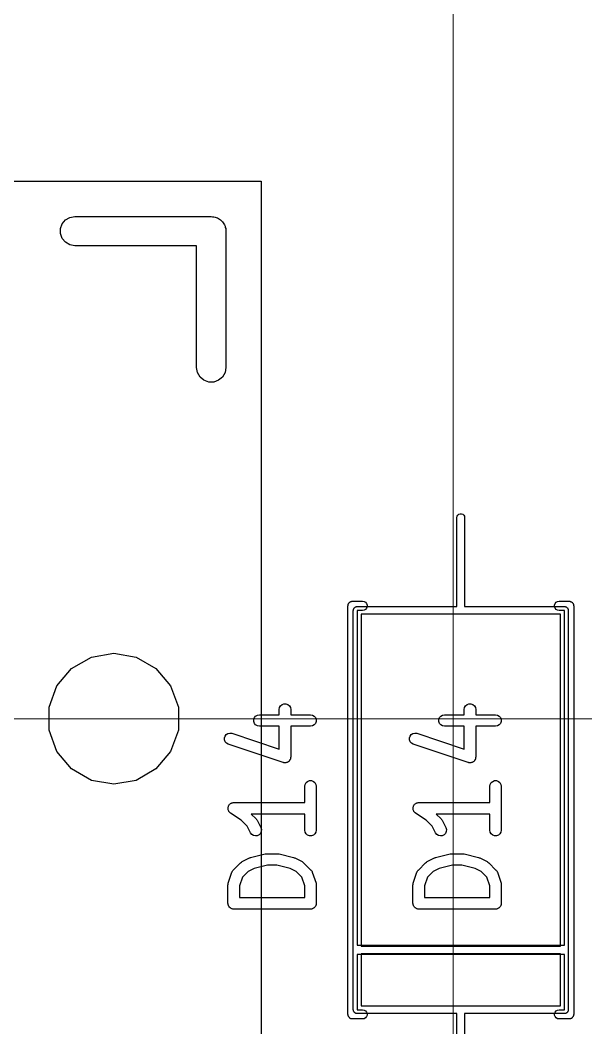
# Model space of a CAD drawing. Header units: millimetres. Extents: x 24 to 200, y 24 to 188.
# Drawn here: x 123.89 to 131.25, y 113.6 to 126.72 of the extents above; entities that cross this region are included whole.
import ezdxf

# ---------------------------------------------------------------- set-up
doc = ezdxf.new("R2010")
doc.units = ezdxf.units.MM
doc.layers.add('3_SwitchPlate', color=6, linetype='Continuous')
doc.layers.add('7_PCBサンプル', color=7, linetype='Continuous')
doc.layers.add('補助線', color=4, linetype='Continuous', lineweight=5, transparency=0.5)

# ---------------------------------------------------------------- blocks, each defined once
blk = doc.blocks.new('hhskb2-F.SilkS')
at = {"layer": '7_PCBサンプル'}
for p, q in [((111.507, -62.471), (111.572, -62.4595)), ((111.572, -62.4595), (113.35, -62.4595)), ((113.35, -62.4595), (113.366, -62.4624)), ((113.366, -62.4624), (113.383, -62.4624)), ((113.383, -62.4624), (113.399, -62.4681)), ((111.384, -62.6169), (111.407, -62.5547)), ((111.407, -62.5547), (111.45, -62.5041)), ((111.45, -62.5041), (111.507, -62.471)), ((113.399, -62.4681), (113.415, -62.471)), ((113.415, -62.471), (113.43, -62.4793)), ((113.43, -62.4793), (113.445, -62.485)), ((113.445, -62.485), (113.458, -62.4957)), ((113.458, -62.4957), (113.472, -62.5041)), ((113.472, -62.5041), (113.483, -62.5168)), ((113.483, -62.5168), (113.496, -62.5275)), ((113.496, -62.5275), (113.504, -62.542)), ((113.504, -62.542), (113.515, -62.5547)), ((113.515, -62.5547), (113.521, -62.5704)), ((113.521, -62.5704), (113.529, -62.5848)), ((113.529, -62.5848), (113.532, -62.6013)), ((111.384, -62.6831), (111.384, -62.6169)), ((111.407, -62.7452), (111.384, -62.6831)), ((113.532, -62.6013), (113.538, -62.6169)), ((113.538, -62.6169), (113.538, -62.6336)), ((113.538, -62.6336), (113.54, -62.65)), ((113.54, -62.65), (113.54, -64.428)), ((111.45, -62.7959), (111.407, -62.7452)), ((111.507, -62.829), (111.45, -62.7959)), ((111.572, -62.8405), (111.507, -62.829)), ((113.159, -62.8405), (111.572, -62.8405)), ((113.159, -64.428), (113.159, -62.8405)), ((113.171, -64.4932), (113.159, -64.428)), ((113.54, -64.428), (113.529, -64.4932)), ((113.204, -64.5505), (113.171, -64.4932)), ((113.255, -64.593), (113.204, -64.5505)), ((113.496, -64.5505), (113.445, -64.593)), ((113.529, -64.4932), (113.496, -64.5505)), ((113.317, -64.6156), (113.255, -64.593)), ((113.383, -64.6156), (113.317, -64.6156)), ((113.445, -64.593), (113.383, -64.6156)), ((115.13, -67.53), (115.131, -67.5248)), ((115.13, -72.85), (115.13, -67.53)), ((115.131, -67.5196), (115.133, -67.5147)), ((115.131, -67.5248), (115.131, -67.5196)), ((115.133, -67.5147), (115.134, -67.5095)), ((115.134, -67.5095), (115.136, -67.5049)), ((115.136, -67.5049), (115.138, -67.5)), ((115.138, -67.5), (115.141, -67.496)), ((115.141, -67.496), (115.144, -67.4914)), ((115.144, -67.4914), (115.148, -67.4881)), ((115.148, -67.4881), (115.151, -67.484)), ((115.151, -67.484), (115.156, -67.4814)), ((115.156, -67.4814), (115.16, -67.478)), ((115.16, -67.478), (115.165, -67.4762)), ((115.165, -67.4762), (115.169, -67.4736)), ((115.169, -67.4736), (115.175, -67.4727)), ((115.175, -67.4727), (115.18, -67.4709)), ((115.18, -67.4709), (115.185, -67.4709)), ((115.185, -67.4709), (115.19, -67.47)), ((115.19, -67.47), (115.32, -67.47)), ((115.32, -67.47), (115.341, -67.4736)), ((115.341, -67.4736), (115.359, -67.484)), ((115.359, -67.576), (115.341, -67.5864)), ((115.359, -67.484), (115.372, -67.5)), ((115.372, -67.56), (115.359, -67.576)), ((115.372, -67.5), (115.379, -67.5196)), ((115.379, -67.5404), (115.372, -67.56)), ((115.379, -67.5196), (115.379, -67.5404)), ((117.821, -67.5196), (117.828, -67.5)), ((117.821, -67.5404), (117.821, -67.5196)), ((117.828, -67.56), (117.821, -67.5404)), ((117.828, -67.5), (117.841, -67.484)), ((117.841, -67.576), (117.828, -67.56)), ((117.841, -67.484), (117.859, -67.4736)), ((117.859, -67.5864), (117.841, -67.576)), ((117.859, -67.4736), (117.88, -67.47)), ((117.88, -67.47), (118.01, -67.47)), ((118.01, -67.47), (118.015, -67.4709)), ((118.015, -67.4709), (118.02, -67.4709)), ((118.02, -67.4709), (118.025, -67.4727)), ((118.025, -67.4727), (118.031, -67.4736)), ((118.031, -67.4736), (118.035, -67.4762)), ((118.035, -67.4762), (118.04, -67.478)), ((118.04, -67.478), (118.044, -67.4814)), ((118.044, -67.4814), (118.049, -67.484)), ((118.049, -67.484), (118.052, -67.4881)), ((118.052, -67.4881), (118.056, -67.4914)), ((118.056, -67.4914), (118.059, -67.496)), ((118.059, -67.496), (118.062, -67.5)), ((118.062, -67.5), (118.064, -67.5049)), ((118.064, -67.5049), (118.066, -67.5095)), ((118.066, -67.5095), (118.067, -67.5147)), ((118.067, -67.5147), (118.069, -67.5196)), ((118.069, -67.5196), (118.069, -67.5248)), ((118.069, -67.5248), (118.07, -67.53)), ((118.07, -67.53), (118.07, -72.85)), ((115.32, -67.59), (115.25, -67.59)), ((115.25, -67.59), (115.25, -71.95)), ((115.341, -67.5864), (115.32, -67.59)), ((117.88, -67.59), (117.859, -67.5864)), ((117.95, -67.59), (117.88, -67.59)), ((117.95, -71.95), (117.95, -67.59)), ((111.531, -68.3457), (111.788, -68.1974)), ((111.788, -68.1974), (112.08, -68.1458)), ((112.08, -68.1458), (112.372, -68.1974)), ((112.372, -68.1974), (112.629, -68.3457)), ((111.34, -68.5729), (111.531, -68.3457)), ((112.629, -68.3457), (112.82, -68.5729)), ((111.239, -68.8517), (111.34, -68.5729)), ((112.82, -68.5729), (112.921, -68.8517)), ((111.239, -69.1483), (111.239, -68.8517)), ((112.921, -68.8517), (112.921, -69.1483)), ((114.234, -68.8805), (114.239, -68.8548)), ((114.234, -68.9483), (114.234, -68.8805)), ((114.239, -68.8548), (114.252, -68.8323)), ((114.252, -68.8323), (114.272, -68.8155)), ((114.272, -68.8155), (114.296, -68.8066)), ((114.296, -68.8066), (114.322, -68.8066)), ((114.322, -68.8066), (114.347, -68.8155)), ((114.347, -68.8155), (114.367, -68.8323)), ((114.367, -68.8323), (114.38, -68.8548)), ((114.38, -68.8548), (114.384, -68.8805)), ((114.384, -68.8805), (114.384, -68.9483)), ((113.902, -69.0103), (113.911, -68.9858)), ((113.902, -69.0364), (113.902, -69.0103)), ((113.911, -68.9858), (113.928, -68.9659)), ((113.928, -68.9659), (113.95, -68.9529)), ((113.95, -68.9529), (113.976, -68.9483)), ((113.976, -68.9483), (114.234, -68.9483)), ((114.384, -68.9483), (114.642, -68.9483)), ((114.642, -68.9483), (114.668, -68.9529)), ((114.668, -68.9529), (114.691, -68.9659)), ((114.691, -68.9659), (114.707, -68.9858)), ((114.707, -68.9858), (114.716, -69.0103)), ((114.716, -69.0103), (114.716, -69.0364)), ((111.34, -69.4271), (111.239, -69.1483)), ((112.921, -69.1483), (112.82, -69.4271)), ((113.911, -69.0608), (113.902, -69.0364)), ((113.928, -69.0808), (113.911, -69.0608)), ((113.95, -69.0938), (113.928, -69.0808)), ((113.976, -69.0983), (113.95, -69.0938)), ((114.234, -69.0983), (113.976, -69.0983)), ((114.234, -69.3955), (114.234, -69.0983)), ((114.642, -69.0983), (114.384, -69.0983)), ((114.384, -69.0983), (114.384, -69.4995)), ((114.668, -69.0938), (114.642, -69.0983)), ((114.691, -69.0808), (114.668, -69.0938)), ((114.707, -69.0608), (114.691, -69.0808)), ((114.716, -69.0364), (114.707, -69.0608)), ((113.521, -69.2504), (113.529, -69.2257)), ((113.521, -69.2765), (113.521, -69.2504)), ((113.531, -69.3007), (113.521, -69.2765)), ((113.529, -69.2257), (113.545, -69.2053)), ((113.545, -69.2053), (113.567, -69.1917)), ((113.567, -69.1917), (113.593, -69.1865)), ((113.593, -69.1865), (113.618, -69.1903)), ((113.618, -69.1903), (114.234, -69.3955)), ((113.548, -69.3202), (113.531, -69.3007)), ((113.571, -69.3326), (113.548, -69.3202)), ((114.285, -69.5707), (113.571, -69.3326)), ((111.531, -69.6543), (111.34, -69.4271)), ((112.82, -69.4271), (112.629, -69.6543)), ((114.367, -69.5477), (114.362, -69.5513)), ((114.37, -69.5412), (114.367, -69.5477)), ((114.375, -69.5352), (114.37, -69.5412)), ((114.377, -69.53), (114.375, -69.5352)), ((114.38, -69.5252), (114.377, -69.53)), ((114.381, -69.5177), (114.38, -69.5252)), ((114.383, -69.5105), (114.381, -69.5177)), ((114.384, -69.4995), (114.383, -69.505)), ((114.383, -69.505), (114.383, -69.5105)), ((111.788, -69.8026), (111.531, -69.6543)), ((112.629, -69.6543), (112.372, -69.8026)), ((114.291, -69.5715), (114.285, -69.5707)), ((114.296, -69.5734), (114.291, -69.5715)), ((114.304, -69.5734), (114.296, -69.5734)), ((114.311, -69.5745), (114.304, -69.5734)), ((114.317, -69.5734), (114.311, -69.5745)), ((114.322, -69.5734), (114.317, -69.5734)), ((114.329, -69.5708), (114.322, -69.5734)), ((114.337, -69.5693), (114.329, -69.5708)), ((114.341, -69.5664), (114.337, -69.5693)), ((114.347, -69.5645), (114.341, -69.5664)), ((114.352, -69.5596), (114.347, -69.5645)), ((114.359, -69.5556), (114.352, -69.5596)), ((114.362, -69.5513), (114.359, -69.5556)), ((112.08, -69.8541), (111.788, -69.8026)), ((112.372, -69.8026), (112.08, -69.8541)), ((114.605, -69.8155), (114.629, -69.8066)), ((114.629, -69.8066), (114.655, -69.8066)), ((114.655, -69.8066), (114.68, -69.8155)), ((114.567, -69.8805), (114.572, -69.8548)), ((114.567, -70.0912), (114.567, -69.8805)), ((114.572, -69.8548), (114.585, -69.8323)), ((114.585, -69.8323), (114.605, -69.8155)), ((114.68, -69.8155), (114.7, -69.8323)), ((114.7, -69.8323), (114.713, -69.8548)), ((114.713, -69.8548), (114.717, -69.8805)), ((114.717, -69.8805), (114.717, -70.4519)), ((113.568, -70.1614), (113.569, -70.1573)), ((113.569, -70.1703), (113.568, -70.1614)), ((113.569, -70.1532), (113.572, -70.1448)), ((113.569, -70.1573), (113.569, -70.1532)), ((113.569, -70.1792), (113.569, -70.1703)), ((113.57, -70.1831), (113.569, -70.1792)), ((113.57, -70.1873), (113.57, -70.1831)), ((113.574, -70.1953), (113.57, -70.1873)), ((113.572, -70.1448), (113.574, -70.1361)), ((113.574, -70.1361), (113.576, -70.1326)), ((113.577, -70.2037), (113.574, -70.1953)), ((113.576, -70.1326), (113.577, -70.1287)), ((113.577, -70.1287), (113.583, -70.1218)), ((113.58, -70.2069), (113.577, -70.2037)), ((113.583, -70.1218), (113.588, -70.1144)), ((113.588, -70.1144), (113.592, -70.1119)), ((113.592, -70.1119), (113.594, -70.1087)), ((113.594, -70.1087), (113.602, -70.1043)), ((113.602, -70.1043), (113.609, -70.099)), ((113.609, -70.099), (113.613, -70.0978)), ((113.613, -70.0978), (113.617, -70.0957)), ((113.617, -70.0957), (113.626, -70.0942)), ((113.626, -70.0942), (113.634, -70.0916)), ((113.634, -70.0916), (113.638, -70.0919)), ((113.638, -70.0919), (113.642, -70.0912)), ((113.642, -70.0912), (114.567, -70.0912)), ((113.582, -70.2106), (113.58, -70.2069)), ((113.588, -70.2168), (113.582, -70.2106)), ((113.594, -70.2236), (113.588, -70.2168)), ((113.598, -70.2257), (113.594, -70.2236)), ((113.601, -70.2286), (113.598, -70.2257)), ((113.737, -70.3197), (113.601, -70.2286)), ((113.819, -70.4011), (113.737, -70.3197)), ((114.567, -70.2412), (113.871, -70.2412)), ((113.871, -70.2412), (113.934, -70.3036)), ((113.934, -70.3036), (113.94, -70.3135)), ((113.94, -70.3135), (113.948, -70.3231)), ((113.948, -70.3231), (113.995, -70.4184)), ((114.567, -70.4519), (114.567, -70.2412)), ((113.861, -70.4854), (113.819, -70.4011)), ((113.995, -70.4184), (114.003, -70.4433)), ((114.003, -70.4433), (114.001, -70.4693)), ((114.572, -70.4776), (114.567, -70.4519)), ((114.717, -70.4519), (114.713, -70.4776)), ((113.877, -70.5064), (113.861, -70.4854)), ((113.898, -70.5207), (113.877, -70.5064)), ((113.924, -70.5268), (113.898, -70.5207)), ((113.949, -70.5238), (113.924, -70.5268)), ((113.973, -70.5121), (113.949, -70.5238)), ((113.991, -70.4932), (113.973, -70.5121)), ((114.001, -70.4693), (113.991, -70.4932)), ((114.585, -70.5001), (114.572, -70.4776)), ((114.605, -70.5169), (114.585, -70.5001)), ((114.629, -70.5258), (114.605, -70.5169)), ((114.655, -70.5258), (114.629, -70.5258)), ((114.68, -70.5169), (114.655, -70.5258)), ((114.7, -70.5001), (114.68, -70.5169)), ((114.713, -70.4776), (114.7, -70.5001)), ((113.742, -70.8682), (113.752, -70.861)), ((113.752, -70.861), (113.847, -70.8134)), ((113.847, -70.8134), (113.855, -70.8111)), ((113.855, -70.8111), (113.862, -70.8077)), ((113.862, -70.8077), (114.053, -70.7601)), ((114.053, -70.7601), (114.062, -70.7595)), ((114.062, -70.7595), (114.071, -70.7579)), ((114.071, -70.7579), (114.214, -70.7579)), ((114.214, -70.7579), (114.223, -70.7595)), ((114.223, -70.7595), (114.232, -70.7601)), ((114.232, -70.7601), (114.422, -70.8077)), ((114.422, -70.8077), (114.43, -70.8111)), ((114.43, -70.8111), (114.438, -70.8134)), ((114.438, -70.8134), (114.533, -70.861)), ((114.533, -70.861), (114.543, -70.8682)), ((113.621, -70.9958), (113.622, -70.9916)), ((113.622, -70.9916), (113.627, -70.9844)), ((113.627, -70.9844), (113.631, -70.9767)), ((113.631, -70.9767), (113.634, -70.9738)), ((113.634, -70.9738), (113.637, -70.9703)), ((113.637, -70.9703), (113.732, -70.8751)), ((113.732, -70.8751), (113.742, -70.8682)), ((113.83, -70.9897), (113.756, -71.0638)), ((113.907, -70.9512), (113.83, -70.9897)), ((114.08, -70.9079), (113.907, -70.9512)), ((114.205, -70.9079), (114.08, -70.9079)), ((114.378, -70.9512), (114.205, -70.9079)), ((114.455, -70.9897), (114.378, -70.9512)), ((114.529, -71.0638), (114.455, -70.9897)), ((114.543, -70.8682), (114.553, -70.8751)), ((114.553, -70.8751), (114.648, -70.9703)), ((114.648, -70.9703), (114.65, -70.9738)), ((114.65, -70.9738), (114.654, -70.9767)), ((114.654, -70.9767), (114.658, -70.9844)), ((114.658, -70.9844), (114.663, -70.9916)), ((114.663, -70.9916), (114.664, -70.9958)), ((113.571, -71.1425), (113.619, -70.9996)), ((113.619, -70.9996), (113.621, -70.9958)), ((113.756, -71.0638), (113.717, -71.1784)), ((114.567, -71.1784), (114.529, -71.0638)), ((114.664, -70.9958), (114.666, -70.9996)), ((114.666, -70.9996), (114.714, -71.1425)), ((113.567, -71.1662), (113.569, -71.1543)), ((113.567, -71.4043), (113.567, -71.1662)), ((113.569, -71.1543), (113.571, -71.1425)), ((113.717, -71.1784), (113.717, -71.3293)), ((114.567, -71.3293), (114.567, -71.1784)), ((114.714, -71.1425), (114.715, -71.1543)), ((114.715, -71.1543), (114.717, -71.1662)), ((114.717, -71.1662), (114.717, -71.4043)), ((113.717, -71.3293), (114.567, -71.3293)), ((113.569, -71.4107), (113.567, -71.4043)), ((113.569, -71.4173), (113.569, -71.4107)), ((113.571, -71.4235), (113.569, -71.4173)), ((113.572, -71.4299), (113.571, -71.4235)), ((113.575, -71.4356), (113.572, -71.4299)), ((113.577, -71.4418), (113.575, -71.4356)), ((113.582, -71.4468), (113.577, -71.4418)), ((113.585, -71.4525), (113.582, -71.4468)), ((113.59, -71.4567), (113.585, -71.4525)), ((113.594, -71.4617), (113.59, -71.4567)), ((113.6, -71.465), (113.594, -71.4617)), ((113.605, -71.4692), (113.6, -71.465)), ((113.611, -71.4715), (113.605, -71.4692)), ((113.617, -71.4748), (113.611, -71.4715)), ((113.623, -71.4759), (113.617, -71.4748)), ((113.629, -71.4781), (113.623, -71.4759)), ((113.636, -71.4781), (113.629, -71.4781)), ((113.642, -71.4793), (113.636, -71.4781)), ((114.642, -71.4793), (113.642, -71.4793)), ((114.649, -71.4781), (114.642, -71.4793)), ((114.655, -71.4781), (114.649, -71.4781)), ((114.662, -71.4759), (114.655, -71.4781)), ((114.668, -71.4748), (114.662, -71.4759)), ((114.674, -71.4715), (114.668, -71.4748)), ((114.68, -71.4692), (114.674, -71.4715)), ((114.685, -71.465), (114.68, -71.4692)), ((114.691, -71.4617), (114.685, -71.465)), ((114.695, -71.4567), (114.691, -71.4617)), ((114.7, -71.4525), (114.695, -71.4567)), ((114.703, -71.4468), (114.7, -71.4525)), ((114.707, -71.4418), (114.703, -71.4468)), ((114.71, -71.4356), (114.707, -71.4418)), ((114.713, -71.4299), (114.71, -71.4356)), ((114.714, -71.4235), (114.713, -71.4299)), ((114.716, -71.4173), (114.714, -71.4235)), ((114.717, -71.4043), (114.716, -71.4107)), ((114.716, -71.4107), (114.716, -71.4173)), ((115.25, -71.95), (117.95, -71.95)), ((117.95, -72.07), (115.25, -72.07)), ((115.25, -72.07), (115.25, -72.79)), ((117.95, -72.79), (117.95, -72.07)), ((115.25, -72.79), (115.32, -72.79)), ((115.32, -72.79), (115.341, -72.7936)), ((115.341, -72.7936), (115.359, -72.804)), ((115.359, -72.804), (115.372, -72.82)), ((115.372, -72.82), (115.379, -72.8396)), ((117.821, -72.8396), (117.828, -72.82)), ((117.828, -72.82), (117.841, -72.804)), ((117.841, -72.804), (117.859, -72.7936)), ((117.859, -72.7936), (117.88, -72.79)), ((117.88, -72.79), (117.95, -72.79)), ((115.131, -72.8552), (115.13, -72.85)), ((115.131, -72.8604), (115.131, -72.8552)), ((115.133, -72.8653), (115.131, -72.8604)), ((115.134, -72.8705), (115.133, -72.8653)), ((115.136, -72.8751), (115.134, -72.8705)), ((115.138, -72.88), (115.136, -72.8751)), ((115.141, -72.884), (115.138, -72.88)), ((115.144, -72.8886), (115.141, -72.884)), ((115.148, -72.8919), (115.144, -72.8886)), ((115.151, -72.896), (115.148, -72.8919)), ((115.156, -72.8986), (115.151, -72.896)), ((115.16, -72.902), (115.156, -72.8986)), ((115.165, -72.9038), (115.16, -72.902)), ((115.169, -72.9064), (115.165, -72.9038)), ((115.175, -72.9073), (115.169, -72.9064)), ((115.18, -72.9091), (115.175, -72.9073)), ((115.185, -72.9091), (115.18, -72.9091)), ((115.19, -72.91), (115.185, -72.9091)), ((115.32, -72.91), (115.19, -72.91)), ((115.341, -72.9064), (115.32, -72.91)), ((115.359, -72.896), (115.341, -72.9064)), ((115.372, -72.88), (115.359, -72.896)), ((115.379, -72.8604), (115.372, -72.88)), ((115.379, -72.8396), (115.379, -72.8604)), ((117.821, -72.8604), (117.821, -72.8396)), ((117.828, -72.88), (117.821, -72.8604)), ((117.841, -72.896), (117.828, -72.88)), ((117.859, -72.9064), (117.841, -72.896)), ((117.88, -72.91), (117.859, -72.9064)), ((118.01, -72.91), (117.88, -72.91)), ((118.015, -72.9091), (118.01, -72.91)), ((118.02, -72.9091), (118.015, -72.9091)), ((118.025, -72.9073), (118.02, -72.9091)), ((118.031, -72.9064), (118.025, -72.9073)), ((118.035, -72.9038), (118.031, -72.9064)), ((118.04, -72.902), (118.035, -72.9038)), ((118.044, -72.8986), (118.04, -72.902)), ((118.049, -72.896), (118.044, -72.8986)), ((118.052, -72.8919), (118.049, -72.896)), ((118.056, -72.8886), (118.052, -72.8919)), ((118.059, -72.884), (118.056, -72.8886)), ((118.062, -72.88), (118.059, -72.884)), ((118.064, -72.8751), (118.062, -72.88)), ((118.066, -72.8705), (118.064, -72.8751)), ((118.067, -72.8653), (118.066, -72.8705)), ((118.069, -72.8604), (118.067, -72.8653)), ((118.07, -72.85), (118.069, -72.8552)), ((118.069, -72.8552), (118.069, -72.8604))]:
    blk.add_line(p, q, dxfattribs=at)
blk = doc.blocks.new('hhskb2-F.Fab')
at = {"layer": '7_PCBサンプル'}
for p, q in [((116.55, -66.38), (116.553, -66.3629)), ((116.55, -67.54), (116.55, -66.38)), ((116.553, -66.3629), (116.562, -66.3479)), ((116.562, -66.3479), (116.575, -66.3367)), ((116.575, -66.3367), (116.591, -66.3308)), ((116.591, -66.3308), (116.609, -66.3308)), ((116.609, -66.3308), (116.625, -66.3367)), ((116.625, -66.3367), (116.638, -66.3479)), ((116.638, -66.3479), (116.647, -66.3629)), ((116.647, -66.3629), (116.65, -66.38)), ((116.65, -66.38), (116.65, -67.54)), ((115.201, -67.5813), (115.202, -67.5772)), ((115.201, -67.5857), (115.201, -67.5813)), ((115.202, -67.5772), (115.203, -67.5729)), ((115.203, -67.5729), (115.205, -67.5691)), ((115.205, -67.5691), (115.207, -67.565)), ((115.207, -67.565), (115.21, -67.5616)), ((115.21, -67.5616), (115.212, -67.5579)), ((115.212, -67.5579), (115.215, -67.555)), ((115.215, -67.555), (115.218, -67.5517)), ((115.218, -67.5517), (115.222, -67.5495)), ((115.222, -67.5495), (115.225, -67.5467)), ((115.225, -67.5467), (115.229, -67.5452)), ((115.229, -67.5452), (115.233, -67.543)), ((115.233, -67.543), (115.237, -67.5423)), ((115.237, -67.5423), (115.241, -67.5408)), ((115.241, -67.5408), (115.246, -67.5408)), ((115.246, -67.5408), (115.25, -67.54)), ((115.25, -67.54), (116.55, -67.54)), ((116.65, -67.54), (117.95, -67.54)), ((117.95, -67.54), (117.954, -67.5408)), ((117.954, -67.5408), (117.959, -67.5408)), ((117.959, -67.5408), (117.963, -67.5423)), ((117.963, -67.5423), (117.967, -67.543)), ((117.967, -67.543), (117.971, -67.5452)), ((117.971, -67.5452), (117.975, -67.5467)), ((117.975, -67.5467), (117.978, -67.5495)), ((117.978, -67.5495), (117.982, -67.5517)), ((117.982, -67.5517), (117.985, -67.555)), ((117.985, -67.555), (117.988, -67.5579)), ((117.988, -67.5579), (117.99, -67.5616)), ((117.99, -67.5616), (117.993, -67.565)), ((117.993, -67.565), (117.995, -67.5691)), ((117.995, -67.5691), (117.997, -67.5729)), ((117.997, -67.5729), (117.998, -67.5772)), ((117.998, -67.5772), (117.999, -67.5813)), ((117.999, -67.5813), (117.999, -67.5857)), ((115.2, -67.59), (115.201, -67.5857)), ((115.2, -72.79), (115.2, -67.59)), ((115.3, -67.64), (115.3, -71.96)), ((117.9, -67.64), (115.3, -67.64)), ((117.9, -71.96), (117.9, -67.64)), ((117.999, -67.5857), (118, -67.59)), ((118, -67.59), (118, -72.79)), ((116.644, -68.8805), (116.649, -68.8548)), ((116.644, -68.9483), (116.644, -68.8805)), ((116.649, -68.8548), (116.662, -68.8323)), ((116.662, -68.8323), (116.682, -68.8155)), ((116.682, -68.8155), (116.706, -68.8066)), ((116.706, -68.8066), (116.732, -68.8066)), ((116.732, -68.8066), (116.757, -68.8155)), ((116.757, -68.8155), (116.777, -68.8323)), ((116.777, -68.8323), (116.79, -68.8548)), ((116.79, -68.8548), (116.794, -68.8805)), ((116.794, -68.8805), (116.794, -68.9483)), ((116.312, -69.0103), (116.321, -68.9858)), ((116.312, -69.0364), (116.312, -69.0103)), ((116.321, -68.9858), (116.338, -68.9659)), ((116.338, -68.9659), (116.36, -68.9529)), ((116.36, -68.9529), (116.386, -68.9483)), ((116.386, -68.9483), (116.644, -68.9483)), ((116.794, -68.9483), (117.052, -68.9483)), ((117.052, -68.9483), (117.078, -68.9529)), ((117.078, -68.9529), (117.101, -68.9659)), ((117.101, -68.9659), (117.117, -68.9858)), ((117.117, -68.9858), (117.126, -69.0103)), ((117.126, -69.0103), (117.126, -69.0364)), ((116.321, -69.0608), (116.312, -69.0364)), ((116.338, -69.0808), (116.321, -69.0608)), ((116.36, -69.0938), (116.338, -69.0808)), ((116.386, -69.0983), (116.36, -69.0938)), ((116.644, -69.0983), (116.386, -69.0983)), ((116.644, -69.3955), (116.644, -69.0983)), ((117.052, -69.0983), (116.794, -69.0983)), ((116.794, -69.0983), (116.794, -69.4995)), ((117.078, -69.0938), (117.052, -69.0983)), ((117.101, -69.0808), (117.078, -69.0938)), ((117.117, -69.0608), (117.101, -69.0808)), ((117.126, -69.0364), (117.117, -69.0608)), ((115.931, -69.2504), (115.939, -69.2257)), ((115.931, -69.2765), (115.931, -69.2504)), ((115.941, -69.3007), (115.931, -69.2765)), ((115.939, -69.2257), (115.955, -69.2053)), ((115.955, -69.2053), (115.977, -69.1917)), ((115.977, -69.1917), (116.003, -69.1865)), ((116.003, -69.1865), (116.028, -69.1903)), ((116.028, -69.1903), (116.644, -69.3955)), ((115.958, -69.3202), (115.941, -69.3007)), ((115.981, -69.3326), (115.958, -69.3202)), ((116.695, -69.5707), (115.981, -69.3326)), ((116.777, -69.5477), (116.772, -69.5513)), ((116.78, -69.5412), (116.777, -69.5477)), ((116.785, -69.5352), (116.78, -69.5412)), ((116.787, -69.53), (116.785, -69.5352)), ((116.79, -69.5252), (116.787, -69.53)), ((116.791, -69.5177), (116.79, -69.5252)), ((116.793, -69.5105), (116.791, -69.5177)), ((116.794, -69.4995), (116.793, -69.505)), ((116.793, -69.505), (116.793, -69.5105)), ((116.701, -69.5715), (116.695, -69.5707)), ((116.706, -69.5734), (116.701, -69.5715)), ((116.714, -69.5734), (116.706, -69.5734)), ((116.721, -69.5745), (116.714, -69.5734)), ((116.727, -69.5734), (116.721, -69.5745)), ((116.732, -69.5734), (116.727, -69.5734)), ((116.739, -69.5708), (116.732, -69.5734)), ((116.747, -69.5693), (116.739, -69.5708)), ((116.751, -69.5664), (116.747, -69.5693)), ((116.757, -69.5645), (116.751, -69.5664)), ((116.762, -69.5596), (116.757, -69.5645)), ((116.769, -69.5556), (116.762, -69.5596)), ((116.772, -69.5513), (116.769, -69.5556)), ((117.015, -69.8155), (117.039, -69.8066)), ((117.039, -69.8066), (117.065, -69.8066)), ((117.065, -69.8066), (117.09, -69.8155)), ((116.977, -69.8805), (116.982, -69.8548)), ((116.977, -70.0912), (116.977, -69.8805)), ((116.982, -69.8548), (116.995, -69.8323)), ((116.995, -69.8323), (117.015, -69.8155)), ((117.09, -69.8155), (117.11, -69.8323)), ((117.11, -69.8323), (117.123, -69.8548)), ((117.123, -69.8548), (117.127, -69.8805)), ((117.127, -69.8805), (117.127, -70.4519)), ((115.978, -70.1614), (115.979, -70.1573)), ((115.979, -70.1703), (115.978, -70.1614)), ((115.979, -70.1532), (115.982, -70.1448)), ((115.979, -70.1573), (115.979, -70.1532)), ((115.979, -70.1792), (115.979, -70.1703)), ((115.98, -70.1831), (115.979, -70.1792)), ((115.98, -70.1873), (115.98, -70.1831)), ((115.984, -70.1953), (115.98, -70.1873)), ((115.982, -70.1448), (115.984, -70.1361)), ((115.984, -70.1361), (115.986, -70.1326)), ((115.987, -70.2037), (115.984, -70.1953)), ((115.986, -70.1326), (115.987, -70.1287)), ((115.987, -70.1287), (115.993, -70.1218)), ((115.99, -70.2069), (115.987, -70.2037)), ((115.993, -70.1218), (115.998, -70.1144)), ((115.998, -70.1144), (116.002, -70.1119)), ((116.002, -70.1119), (116.004, -70.1087)), ((116.004, -70.1087), (116.012, -70.1043)), ((116.012, -70.1043), (116.019, -70.099)), ((116.019, -70.099), (116.023, -70.0978)), ((116.023, -70.0978), (116.027, -70.0957)), ((116.027, -70.0957), (116.036, -70.0942)), ((116.036, -70.0942), (116.044, -70.0916)), ((116.044, -70.0916), (116.048, -70.0919)), ((116.048, -70.0919), (116.052, -70.0912)), ((116.052, -70.0912), (116.977, -70.0912)), ((115.992, -70.2106), (115.99, -70.2069)), ((115.998, -70.2168), (115.992, -70.2106)), ((116.004, -70.2236), (115.998, -70.2168)), ((116.008, -70.2257), (116.004, -70.2236)), ((116.011, -70.2286), (116.008, -70.2257)), ((116.147, -70.3197), (116.011, -70.2286)), ((116.229, -70.4011), (116.147, -70.3197)), ((116.977, -70.2412), (116.281, -70.2412)), ((116.281, -70.2412), (116.344, -70.3036)), ((116.344, -70.3036), (116.35, -70.3135)), ((116.35, -70.3135), (116.358, -70.3231)), ((116.358, -70.3231), (116.405, -70.4184)), ((116.977, -70.4519), (116.977, -70.2412)), ((116.271, -70.4854), (116.229, -70.4011)), ((116.405, -70.4184), (116.413, -70.4433)), ((116.413, -70.4433), (116.411, -70.4693)), ((116.982, -70.4776), (116.977, -70.4519)), ((117.127, -70.4519), (117.123, -70.4776)), ((116.287, -70.5064), (116.271, -70.4854)), ((116.308, -70.5207), (116.287, -70.5064)), ((116.334, -70.5268), (116.308, -70.5207)), ((116.359, -70.5238), (116.334, -70.5268)), ((116.383, -70.5121), (116.359, -70.5238)), ((116.401, -70.4932), (116.383, -70.5121)), ((116.411, -70.4693), (116.401, -70.4932)), ((116.995, -70.5001), (116.982, -70.4776)), ((117.015, -70.5169), (116.995, -70.5001)), ((117.039, -70.5258), (117.015, -70.5169)), ((117.065, -70.5258), (117.039, -70.5258)), ((117.09, -70.5169), (117.065, -70.5258)), ((117.11, -70.5001), (117.09, -70.5169)), ((117.123, -70.4776), (117.11, -70.5001)), ((116.152, -70.8682), (116.162, -70.861)), ((116.162, -70.861), (116.257, -70.8134)), ((116.257, -70.8134), (116.265, -70.8111)), ((116.265, -70.8111), (116.272, -70.8077)), ((116.272, -70.8077), (116.463, -70.7601)), ((116.463, -70.7601), (116.472, -70.7595)), ((116.472, -70.7595), (116.481, -70.7579)), ((116.481, -70.7579), (116.624, -70.7579)), ((116.624, -70.7579), (116.633, -70.7595)), ((116.633, -70.7595), (116.642, -70.7601)), ((116.642, -70.7601), (116.832, -70.8077)), ((116.832, -70.8077), (116.84, -70.8111)), ((116.84, -70.8111), (116.848, -70.8134)), ((116.848, -70.8134), (116.943, -70.861)), ((116.943, -70.861), (116.953, -70.8682)), ((116.031, -70.9958), (116.032, -70.9916)), ((116.032, -70.9916), (116.037, -70.9844)), ((116.037, -70.9844), (116.041, -70.9767)), ((116.041, -70.9767), (116.044, -70.9738)), ((116.044, -70.9738), (116.047, -70.9703)), ((116.047, -70.9703), (116.142, -70.8751)), ((116.142, -70.8751), (116.152, -70.8682)), ((116.24, -70.9897), (116.166, -71.0638)), ((116.317, -70.9512), (116.24, -70.9897)), ((116.49, -70.9079), (116.317, -70.9512)), ((116.615, -70.9079), (116.49, -70.9079)), ((116.788, -70.9512), (116.615, -70.9079)), ((116.865, -70.9897), (116.788, -70.9512)), ((116.939, -71.0638), (116.865, -70.9897)), ((116.953, -70.8682), (116.963, -70.8751)), ((116.963, -70.8751), (117.058, -70.9703)), ((117.058, -70.9703), (117.06, -70.9738)), ((117.06, -70.9738), (117.064, -70.9767)), ((117.064, -70.9767), (117.068, -70.9844)), ((117.068, -70.9844), (117.073, -70.9916)), ((117.073, -70.9916), (117.074, -70.9958)), ((115.981, -71.1425), (116.029, -70.9996)), ((116.029, -70.9996), (116.031, -70.9958)), ((116.166, -71.0638), (116.127, -71.1784)), ((116.977, -71.1784), (116.939, -71.0638)), ((117.074, -70.9958), (117.076, -70.9996)), ((117.076, -70.9996), (117.124, -71.1425)), ((115.977, -71.1662), (115.979, -71.1543)), ((115.977, -71.4043), (115.977, -71.1662)), ((115.979, -71.1543), (115.981, -71.1425)), ((116.127, -71.1784), (116.127, -71.3293)), ((116.977, -71.3293), (116.977, -71.1784)), ((117.124, -71.1425), (117.125, -71.1543)), ((117.125, -71.1543), (117.127, -71.1662)), ((117.127, -71.1662), (117.127, -71.4043)), ((116.127, -71.3293), (116.977, -71.3293)), ((115.979, -71.4107), (115.977, -71.4043)), ((115.979, -71.4173), (115.979, -71.4107)), ((115.981, -71.4235), (115.979, -71.4173)), ((115.982, -71.4299), (115.981, -71.4235)), ((115.985, -71.4356), (115.982, -71.4299)), ((115.987, -71.4418), (115.985, -71.4356)), ((115.992, -71.4468), (115.987, -71.4418)), ((115.995, -71.4525), (115.992, -71.4468)), ((116, -71.4567), (115.995, -71.4525)), ((116.004, -71.4617), (116, -71.4567)), ((116.01, -71.465), (116.004, -71.4617)), ((116.015, -71.4692), (116.01, -71.465)), ((116.021, -71.4715), (116.015, -71.4692)), ((116.027, -71.4748), (116.021, -71.4715)), ((116.033, -71.4759), (116.027, -71.4748)), ((116.039, -71.4781), (116.033, -71.4759)), ((116.046, -71.4781), (116.039, -71.4781)), ((116.052, -71.4793), (116.046, -71.4781)), ((117.052, -71.4793), (116.052, -71.4793)), ((117.059, -71.4781), (117.052, -71.4793)), ((117.065, -71.4781), (117.059, -71.4781)), ((117.072, -71.4759), (117.065, -71.4781)), ((117.078, -71.4748), (117.072, -71.4759)), ((117.084, -71.4715), (117.078, -71.4748)), ((117.09, -71.4692), (117.084, -71.4715)), ((117.095, -71.465), (117.09, -71.4692)), ((117.101, -71.4617), (117.095, -71.465)), ((117.105, -71.4567), (117.101, -71.4617)), ((117.11, -71.4525), (117.105, -71.4567)), ((117.113, -71.4468), (117.11, -71.4525)), ((117.117, -71.4418), (117.113, -71.4468)), ((117.12, -71.4356), (117.117, -71.4418)), ((117.123, -71.4299), (117.12, -71.4356)), ((117.124, -71.4235), (117.123, -71.4299)), ((117.126, -71.4173), (117.124, -71.4235)), ((117.127, -71.4043), (117.126, -71.4107)), ((117.126, -71.4107), (117.126, -71.4173)), ((115.3, -71.96), (117.9, -71.96)), ((115.3, -72.06), (115.3, -72.74)), ((117.9, -72.06), (115.3, -72.06)), ((117.9, -72.74), (117.9, -72.06)), ((115.201, -72.7943), (115.2, -72.79)), ((115.201, -72.7987), (115.201, -72.7943)), ((115.202, -72.8028), (115.201, -72.7987)), ((115.203, -72.8071), (115.202, -72.8028)), ((115.205, -72.8109), (115.203, -72.8071)), ((115.207, -72.815), (115.205, -72.8109)), ((115.21, -72.8184), (115.207, -72.815)), ((115.212, -72.8221), (115.21, -72.8184)), ((115.215, -72.825), (115.212, -72.8221)), ((115.218, -72.8283), (115.215, -72.825)), ((115.222, -72.8305), (115.218, -72.8283)), ((115.225, -72.8333), (115.222, -72.8305)), ((115.3, -72.74), (117.9, -72.74)), ((117.978, -72.8305), (117.975, -72.8333)), ((117.982, -72.8283), (117.978, -72.8305)), ((117.985, -72.825), (117.982, -72.8283)), ((117.988, -72.8221), (117.985, -72.825)), ((117.99, -72.8184), (117.988, -72.8221)), ((117.993, -72.815), (117.99, -72.8184)), ((117.995, -72.8109), (117.993, -72.815)), ((117.997, -72.8071), (117.995, -72.8109)), ((117.998, -72.8028), (117.997, -72.8071)), ((117.999, -72.7987), (117.998, -72.8028)), ((118, -72.79), (117.999, -72.7943)), ((117.999, -72.7943), (117.999, -72.7987)), ((115.229, -72.8348), (115.225, -72.8333)), ((115.233, -72.837), (115.229, -72.8348)), ((115.237, -72.8377), (115.233, -72.837)), ((115.241, -72.8392), (115.237, -72.8377)), ((115.246, -72.8392), (115.241, -72.8392)), ((115.25, -72.84), (115.246, -72.8392)), ((116.55, -72.84), (115.25, -72.84)), ((116.55, -74), (116.55, -72.84)), ((117.95, -72.84), (116.65, -72.84)), ((116.65, -72.84), (116.65, -74)), ((117.954, -72.8392), (117.95, -72.84)), ((117.959, -72.8392), (117.954, -72.8392)), ((117.963, -72.8377), (117.959, -72.8392)), ((117.967, -72.837), (117.963, -72.8377)), ((117.971, -72.8348), (117.967, -72.837)), ((117.975, -72.8333), (117.971, -72.8348))]:
    blk.add_line(p, q, dxfattribs=at)

msp = doc.modelspace()

# ---------------------------------------------------------------- linework, layer by layer
at = {"layer": '3_SwitchPlate'}
msp.add_lwpolyline([(113.025, 110.625), (113.025, 124.625), (127.025, 124.625), (127.025, 110.625)], close=True, dxfattribs=at)
at = {"layer": '7_PCBサンプル', "lineweight": 5, "transparency": 33554687}
for points in [[(110.525, 108.125), (110.525, 127.125), (129.525, 127.125), (129.525, 108.125)], [(129.525, 108.125), (129.525, 127.125), (148.525, 127.125), (148.525, 108.125)]]:
    msp.add_lwpolyline(points, close=True, dxfattribs=at)
at = {"layer": '補助線'}
msp.add_line((45.855, 117.625), (185.21, 117.625), dxfattribs=at)

# ---------------------------------------------------------------- block references
for name in ['hhskb2-F.SilkS', 'hhskb2-F.Fab']:
    msp.add_blockref(name, (13.025, 186.625))

doc.saveas('drawing.dxf')
